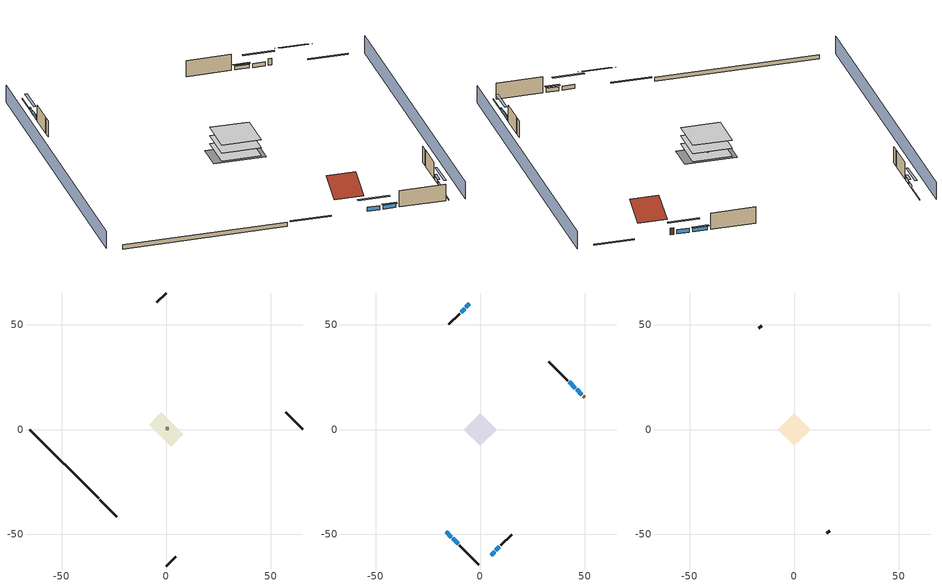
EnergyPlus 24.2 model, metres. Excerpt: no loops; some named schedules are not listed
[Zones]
crawlspace - vented
 floor foundation (Slab1 construction): -8.23,2.34 -2.34,8.23 8.23,-2.34 2.34,-8.23 z-0.91
 wall outside (RimJoist1 construction): -31.72,-33.57 -23.57,-41.71 z0.3:0.61
 wall outside (RimJoist2 construction): 0,65.28 -4.53,60.76 z0.3:0.61
 wall outside (RimJoist3 construction): 65.28,0 57.14,8.15 z0.3:0.61
 wall outside (RimJoist4 construction): 0,-65.28 4.53,-60.76 z0.3:0.61
 wall foundation (FoundationWall1 construction): -65.28,0 -32.37,-32.91 z-0.91:0.3
furnace airloop ret air zone
 floor adiabatic (AdiabaticConst): 0,0 0,1 1,1 1,0 z0
 wall adiabatic (AdiabaticConst): 0,1 0,0 1,0 1,1 0,1 z0:1
 ceiling adiabatic (AdiabaticConst): 1,0 1,1 0,1 0,0 z1
conditioned space
 floor to crawlspace - vented (Floor1 construction): -7.89,0 0,7.89 7.89,0 0,-7.89 z0.3
 floor adiabatic (AdiabaticFloorConstruction): -7.89,0 0,7.89 7.89,0 0,-7.89 z2.74
 wall outside (AdiabaticWallConstruction 1): 49.93,15.36 49.28,16 z0.3:2.34
 wall outside (AdiabaticWallConstruction): -16.36,-48.92 -13.82,-51.46 / -13.16,-52.12 -10.63,-54.66 z0.3:1.52; -5.18,60.1 -6.84,58.44 / -7.5,57.78 -9.16,56.12 / 5.18,-60.1 6.84,-58.44 / 7.5,-57.78 9.16,-56.12 z0.3:1.34; 48.62,16.66 46.11,19.17 z0.3:1.49; 45.46,19.83 42.54,22.75 z0.3:1.4
 wall outside (Wall1 construction): -9.97,-55.31 -0.66,-64.63 z0.3:5.18
 wall outside (Wall2 construction): -9.82,55.47 -14.99,50.29 z0.3:5.18
 wall outside (Wall3 construction): 41.88,23.4 32.84,32.45 z0.3:5.18
 wall outside (Wall4 construction): 9.82,-55.47 14.99,-50.29 z0.3:5.18
 window (WindowConstruction): -16.36,-48.93 -13.82,-51.46 z0.3:1.52
 window (WindowConstruction 1): -13.16,-52.12 -10.63,-54.66 z0.3:1.52
 window (WindowConstruction 2): -5.18,60.1 -6.84,58.44 z0.3:1.34
 window (WindowConstruction 3): -7.5,57.78 -9.16,56.12 z0.3:1.34
 window (WindowConstruction 4): 48.62,16.66 46.11,19.17 z0.3:1.49
 window (WindowConstruction 5): 45.46,19.83 42.54,22.75 z0.3:1.4
 window (WindowConstruction 6): 5.18,-60.1 6.84,-58.44 z0.3:1.34
 window (WindowConstruction 7): 7.5,-57.78 9.16,-56.12 z0.3:1.34
 door (Door): 49.93,15.36 49.28,16 z0.3:2.34
 ceiling adiabatic (AdiabaticFloorConstruction): 0,-7.89 7.89,0 0,7.89 -7.89,0 z2.74
attic - vented
 floor to conditioned space (Floor2 construction Reversed): -7.89,0 0,7.89 7.89,0 0,-7.89 z5.18
 wall outside (Wall5 construction): -15.65,49.64 -16.9,48.38 z0.3:5.18
 wall outside (Wall6 construction): 15.65,-49.64 16.9,-48.38 z0.3:5.18
 roof outside (Roof1 construction): -17.02,-48.27,5.18 -11.74,-42.99,8.91 -17.64,-37.1,8.91 -22.91,-42.37,5.18
 roof outside (Roof2 construction): 50.58,14.7,5.18 45.31,9.43,8.91 51.21,3.53,8.91 56.48,8.8,5.18
shading: 3.23,-68.52 68.52,-3.23 / -3.23,68.52 -68.52,3.23 z0:5.18; -11.88,-53.4 -18.3,-46.99 -18.73,-47.42 -12.31,-53.83 z4.27; -10.41,-54.87 -13.38,-51.9 -13.81,-52.34 -10.84,-55.3 z1.83; -8.78,56.5 -3.24,62.04 -3.67,62.47 -9.21,56.93 z4.08; -9.38,55.91 -7.29,58 -7.72,58.43 -9.81,56.34 z1.65; 44.17,21.11 50.56,14.72 50.99,15.15 44.61,21.54 z4.24; 42.32,22.96 45.67,19.61 46.1,20.04 42.75,23.39 z1.71; 8.78,-56.5 3.24,-62.04 3.67,-62.47 9.21,-56.93 z4.08; 9.38,-55.91 7.29,-58 7.72,-58.43 9.81,-56.34 z1.65
[Building]
Building 1: Terrain=Suburbs
[Site:Location]
Portland Intl Arpt_OR: Latitude {deg}=45.59; Longitude {deg}=-122.6; Time Zone {hr}=-8; Elevation {m}=33; Keep Site Location Information=Yes
[Site:GroundTemperature:Shallow]
10.2558, 8.96328, 8.85977, 9.47314, 11.9355, 14.3863, 16.5111, 17.8571, 17.9714, 16.8767, 14.8061, 12.4304
[Site:WaterMainsTemperature]
Calculation Method=Schedule; Temperature Schedule=mains temperature schedule
[Material] Roughness=Rough; Thermal Absorptance=0.9
Name | Thickness {m} | Conductivity {W/m-K} | Density {kg/m3} | Specific Heat {J/kg-K} | Solar Absorptance | Visible Absorptance
ceiling loosefill ins | 0.254 | 0.0480833 | 16.02 | 1046.75 | 0.7 | 0.7
ceiling stud and cavity | 0.1397 | 0.104117 | 65.682 | 1177.47 | 0.7 | 0.7
concrete 8.0 in. | 0.2032 | 1.803125 | 2242.8 | 837.4 | 0.7 | 0.7
door material | 0.04445 | 0.0612267 | 512.64 | 1214.23 | 0.7 | 0.7
floor covering | 0.0127 | 0.0433444 | 54.468 | 1339.84 | 0.6 | 0.6
floor rigid ins; wall rigid ins | 0.512978 | 0.029427 | 32.04 | 1214.23 | 0.7 | 0.7
floor stud and cavity | 0.1397 | 0.923637 | 92.3553 | 1139.71 | 0.7 | 0.7
floor stud and cavity 1 | 0.1397 | 1.75129 | 37.0049 | 1207.88 | 0.7 | 0.7
furniture material conditioned space 1 | 0.1524 | 0.115458 | 640.8 | 1214.23 | 0.6 | 0.6
gypsum board | 0.0127 | 0.160291 | 801 | 837.4 | 0.6 | 0.6
osb sheathing 0.5 in. | 0.0127 | 0.115458 | 512.64 | 1214.23 | 0.6 | 0.6
osb sheathing 0.5 in. 1 | 0.0127 | 0.115458 | 512.64 | 1214.23 | 0.7 | 0.7
osb sheathing 0.75 in. | 0.01905 | 0.115458 | 512.64 | 1214.23 | 0.7 | 0.7
rim joist stud and cavity | 0.0508 | 0.178688 | 50.32683 | 1063.81 | 0.6 | 0.6
roof rigid ins | 0.00329814 | 0.029427 | 32.04 | 1214.23 | 0.7 | 0.7
slate or tile shingles | 0.01905 | 0.840978 | 1899.972 | 799.717 | 0.75 | 0.75
soil 0.5 in. | 0.0127 | 1.3848 | 1842.3 | 418.7 | 0.7 | 0.7
wall stud and cavity | 0.1397 | 0.0951301 | 139.0536 | 1170.24 | 0.7 | 0.7
wall stud and cavity 1 | 0.1397 | 0.727959 | 139.0536 | 1170.24 | 0.6 | 0.6
wall stud and cavity 2 | 0.0889 | 0.380278 | 52.3479 | 1209.89 | 0.7 | 0.7
wall stud and cavity 3 | 0.0889 | 0.391764 | 83.0341 | 1211.67 | 0.7 | 0.7
wood siding | 0.0254 | 0.102417 | 544.68 | 1172.36 | 0.85 | 0.85
wood siding 1; wood siding 2 | 0.0254 | 0.102417 | 544.68 | 1172.36 | 0.7 | 0.7
[Material:NoMass]
Adiabatic: Roughness=Rough; Thermal Resistance {m2-K/W}=176.1; Thermal Absorptance=0.9; Solar Absorptance=0.7; Visible Absorptance=0.7
[WindowMaterial:SimpleGlazingSystem]
WindowMaterial: U-Factor {W/m2-K}=4.31528; Solar Heat Gain Coefficient=0.67
[Construction]
AdiabaticConst: Adiabatic
AdiabaticFloorConstruction: floor stud and cavity 1, floor rigid ins, osb sheathing 0.75 in., floor covering
AdiabaticWallConstruction: wood siding 1, wall rigid ins, wall stud and cavity 2, gypsum board
AdiabaticWallConstruction 1: wood siding 2, wall rigid ins, wall stud and cavity 2, gypsum board
Door: door material
Floor1 construction: floor stud and cavity, osb sheathing 0.75 in., floor covering
Floor2 construction Reversed: gypsum board, ceiling stud and cavity, ceiling loosefill ins
FoundationWall1 construction: concrete 8.0 in.
furniture construction conditioned space 1: furniture material conditioned space 1
PartitionWallConstruction: gypsum board, wall stud and cavity 3, gypsum board
RimJoist1 construction; RimJoist2 construction; RimJoist3 construction; RimJoist4 construction: wood siding, rim joist stud and cavity
Roof1 construction; Roof2 construction: slate or tile shingles, roof rigid ins, osb sheathing 0.5 in.
Slab1 construction: soil 0.5 in.
Wall1 construction; Wall2 construction; Wall3 construction; Wall4 construction: wood siding, osb sheathing 0.5 in. 1, wall stud and cavity, gypsum board
Wall5 construction; Wall6 construction: wood siding, osb sheathing 0.5 in. 1, wall stud and cavity 1
WindowConstruction; WindowConstruction 1; WindowConstruction 2; WindowConstruction 3; WindowConstruction 4; WindowConstruction 5; WindowConstruction 6; WindowConstruction 7: WindowMaterial
[Zone] Multiplier=1
Name | Volume {m3} | Part of Total Floor Area
attic - vented | 103.414 | Yes
conditioned space | 606.66 | Yes
crawlspace - vented | 151.665 | Yes
furnace airloop ret air zone | 1 | No
[Space]
Name | Zone | Volume {m3} | Space Type
attic - vented 1 | attic - vented | 103.414
conditioned space 1 | conditioned space | 606.66
crawlspace - vented 1 | crawlspace - vented | 151.665
furnace airloop ret air space | furnace airloop ret air zone |  | Plenum Space Type
[ZoneInfiltration:EffectiveLeakageArea]
infil attic - vented 1: Zone or Space=attic - vented 1; Schedule=Always On Discrete; Effective Air Leakage Area {cm2}=4146.16; Stack Coefficient=0.000173426; Wind Coefficient=4.33595e-05
[ZoneMixing] Schedule=Always On Continuous; Design Flow Rate Calculation Method=Flow/Zone; Design Flow Rate {m3/s}=0
Name | Zone or Space | Source Zone or Space
whole house fan mix | attic - vented | conditioned space
furnace airloop_0 ZoneMixDZToCond mix | conditioned space | crawlspace - vented
furnace airloop_0 ZoneMixCondToDZ mix | crawlspace - vented | conditioned space
[SurfaceProperty:IncidentSolarMultiplier] Incident Solar Multiplier=1; Incident Solar Multiplier Schedule=trans schedule winter=0.85 summer=0.7
Window1; Window2; Window3; Window4; Window5; Window6; Window7; Window8
[InternalMass] Zone or ZoneList=conditioned space; Space or SpaceList=conditioned space 1
Name | Construction | Surface Area {m2}
furniture mass conditioned space 1 | furniture construction conditioned space 1 | 99.51774
partition wall mass | PartitionWallConstruction | 248.794
[Lights]
interior lighting: Zone or ZoneList or Space or SpaceList=conditioned space 1; Schedule=lighting_interior; Design Level Calculation Method=LightingLevel; Lighting Level {W}=298.568; Return Air Fraction=0; Fraction Radiant=0.6; Fraction Visible=0.2; Fraction Replaceable=1
[People]
occupants: Zone or ZoneList or Space or SpaceList=conditioned space 1; Number of People Schedule=occupants; Number of People Calculation Method=People; Number of People=2; Fraction Radiant=0.314171; Sensible Heat Fraction=0.56303; Activity Level Schedule=occupants activity schedule; Carbon Dioxide Generation Rate {m3/s-W}=0; Enable ASHRAE 55 Comfort Warnings=No; Mean Radiant Temperature Calculation Type=EnclosureAveraged
[ElectricEquipment] Zone or ZoneList or Space or SpaceList=conditioned space 1; Design Level Calculation Method=EquipmentLevel
Name | Schedule | Design Level {W} | Fraction Latent | Fraction Radiant | Fraction Lost
ceiling fan | ceiling_fan | 19.3532 | 0 | 0.558 | 0
clothes dryer | clothes_dryer | 5674.42 | 0.015 | 0.081 | 0.85
clothes washer | clothes_washer | 381.194 | 0.03 | 0.162 | 0.7
cooking range | cooking_range | 1492.45 | 0.08 | 0.432 | 0.2
dishwasher | dishwasher | 482.828 | 0.3 | 0.18 | 0.4
freezer | freezer schedule | 194.914 | 0 | 0.6 | 0
fridge | fridge schedule | 54.7945 | 0 | 0.6 | 0
mech vent bath fan 0 | mech vent bath fan 0 schedule | 30 | 0 | 0 | 1
mech vent house fan | mech vent house fan schedule | 0 | 0 | 0 | 1
mech vent house fan cfis | mech vent house fan cfis schedule | 0 | 0 | 0 | 0
mech vent range fan 0 | mech vent range fan 0 schedule | 30 | 0 | 0 | 1
misc plug loads | plug_loads_other | 371.167 | 0.021 | 0.558 | 0.049
misc tv | plug_loads_tv | 406.849 | 0 | 0.6 | 0
whole house fan | Always On Discrete | 0 | 0 | 0 | 1
[OtherEquipment] Design Level Calculation Method=EquipmentLevel
Name | Fuel Type | Zone or ZoneList or Space or SpaceList | Schedule | Design Level {W} | Fraction Latent | Fraction Radiant | Fraction Lost
clothes dryer 1 | Electricity | conditioned space 1 | clothes_dryer | 0 | 0.015 | 0.081 | 0.85
cooking range 1 | Electricity | conditioned space 1 | cooking_range | 0 | 0.08 | 0.432 | 0.2
furnace airloop_0 SupCondToLv; furnace airloop_0 SupSensLkToCond; mech vent house fan sensible load; water heater sens | None | conditioned space 1 | Always On Discrete | 0 | 0 | 0 | 0
furnace airloop_0 SupLatLkToCond; mech vent house fan latent load; water heater lat | None | conditioned space 1 | Always On Discrete | 0 | 1 | 0 | 0
general water use latent | None | conditioned space 1 | general water use schedule | 44.1266 | 1 | 0 | 0
general water use sensible | None | conditioned space 1 | general water use schedule | -43.4886 | 0 | 0.6 | 0
water heater energy adjustment1 | Electricity | conditioned space 1 | Always On Discrete | 0.01 | 0 | 0 | 1
furnace airloop_0 RetCondToDZ; furnace airloop_0 SupCondToDZ; furnace airloop_0 SupSensLkToDZ | None | crawlspace - vented 1 | Always On Discrete | 0 | 0 | 0 | 0
furnace airloop_0 SupLatLkToDZ | None | crawlspace - vented 1 | Always On Discrete | 0 | 1 | 0 | 0
furnace airloop_0 RetCondToRP; furnace airloop_0 RetSensLkToRP | None | furnace airloop ret air space | Always On Discrete | 0 | 0 | 0 | 0
furnace airloop_0 RetLatLkToRP | None | furnace airloop ret air space | Always On Discrete | 0 | 1 | 0 | 0
[ZoneInfiltration:DesignFlowRate] Schedule=Always On Discrete
Name | Zone or ZoneList or Space or SpaceList | Design Flow Rate Calculation Method | Design Flow Rate {m3/s} | Air Changes per Hour {1/hr} | Constant Term Coefficient | Temperature Term Coefficient | Velocity Term Coefficient | Velocity Squared Term Coefficient
infil flow; natural vent flow; whole house fan flow | conditioned space 1 | Flow/Zone | 0
crawlspace_vented 1 duct leakage imbalance infil flow | crawlspace - vented 1 | Flow/Zone | 0
infil crawlspace - vented 1 | crawlspace - vented 1 | AirChanges/Hour |  | 2.6013 | 1 | 0 | 0 | 0
[SurfaceProperty:ExposedFoundationPerimeter]
Slab1: Exposed Perimeter Calculation Method=TotalExposedPerimeter; Total Exposed Perimeter {m}=46.54296
[SpaceList]
Plenum Space Type: furnace airloop ret air space
[AvailabilityManager:Scheduled] Schedule=Always On Discrete
furnace airloop Availability Manager; room ac airloop Availability Manager
[AirLoopHVAC:ReturnPlenum]
Air Loop HVAC Return Plenum 1: Zone=furnace airloop ret air zone
[WaterUse:Equipment]
dishwasher: Peak Flow Rate {m3/s}=5.92347e-06; Flow Rate Fraction Schedule=hot_water_dishwasher
[Foundation:Kiva]
Foundation Kiva 1: Initial Indoor Air Temperature {C}=8.58325; Wall Height Above Grade {m}=0.3048; Wall Depth Below Slab {m}=0.2032
[Foundation:Kiva:Settings]
Soil Conductivity {W/m-K}=1.3848; Soil Density {kg/m3}=1842.3; Soil Specific Heat {J/kg-K}=418.7; Ground Solar Absorptivity=0.9; Ground Thermal Absorptivity=0.9; Ground Surface Roughness {m}=0.03; Far-Field Width {m}=40; Deep-Ground Boundary Condition=ZeroFlux; Deep-Ground Depth {m}=40; Minimum Cell Dimension {m}=0.2; Maximum Cell Growth Coefficient=3; Simulation Timestep=Timestep
[Exterior:Lights]
exterior lighting: Schedule=exterior lighting schedule; Design Level {W}=8.97151
[EnergyManagementSystem:GlobalVariable]
furnace_airloop_0_DuctImbalLkExhFanEquivCond
furnace_airloop_0_DuctImbalLkExhFanEquivDZ
furnace_airloop_0_DuctImbalLkSupFanEquivCond
furnace_airloop_0_DuctImbalLkSupFanEquivDZ
furnace_airloop_0_DZ_T
furnace_airloop_0_DZ_W
furnace_airloop_0_RetCondToDZ
furnace_airloop_0_RetCondToRP
furnace_airloop_0_RetLatLkToRP
furnace_airloop_0_RetSensLkToRP
furnace_airloop_0_SupCondToDZ
furnace_airloop_0_SupCondToLv
furnace_airloop_0_SupLatLkToCond
furnace_airloop_0_SupLatLkToDZ
furnace_airloop_0_SupSensLkToCond
furnace_airloop_0_SupSensLkToDZ
furnace_airloop_0_ZoneMixCondToDZ
furnace_airloop_0_ZoneMixDZToCond
furnace_airloop_AH_MFR
furnace_airloop_AH_Tout
furnace_airloop_AH_VFR
furnace_airloop_AH_Wout
furnace_airloop_Fan_RTF
furnace_airloop_RA_T
furnace_airloop_Ra_W
infil_program_Qfan
infil_program_Qinf
natural_vent_program_Qnv
natural_vent_program_Qwhf
room_ac_airloop_Fan_RTF
[EnergyManagementSystem:Sensor]
Name | Output:Variable or Output:Meter Index Key | Output:Variable or Output:Meter
airflow_gain | infil flow | Infiltration Sensible Heat Gain Energy
airflow_gain_1 | natural vent flow | Infiltration Sensible Heat Gain Energy
airflow_gain_2 | whole house fan flow | Infiltration Sensible Heat Gain Energy
airflow_loss | infil flow | Infiltration Sensible Heat Loss Energy
airflow_loss_1 | natural vent flow | Infiltration Sensible Heat Loss Energy
airflow_loss_2 | whole house fan flow | Infiltration Sensible Heat Loss Energy
clg_load_cond |  | Cooling:EnergyTransfer:Zone:CONDITIONED SPACE
clg_load_duct |  | Cooling:EnergyTransfer:Zone:FURNACE AIRLOOP RET AIR ZONE
clg_sp_s; clg_sp_s_1 | cooling setpoint | Schedule Value
clothes_dryer_exhaust_0_sch_s | clothes_dryer | Schedule Value
cool_season | cooling season schedule | Schedule Value
ducts_conv | furnace airloop_0 RetCondToRP | Other Equipment Convective Heating Energy
ducts_conv_1 | furnace airloop_0 RetLatLkToRP | Other Equipment Convective Heating Energy
ducts_conv_2 | furnace airloop_0 RetSensLkToRP | Other Equipment Convective Heating Energy
ducts_conv_3 | furnace airloop_0 SupCondToLv | Other Equipment Convective Heating Energy
ducts_conv_4 | furnace airloop_0 SupLatLkToCond | Other Equipment Convective Heating Energy
ducts_conv_5 | furnace airloop_0 SupSensLkToCond | Other Equipment Convective Heating Energy
ducts_rad | furnace airloop_0 RetCondToRP | Other Equipment Radiant Heating Energy
ducts_rad_1 | furnace airloop_0 RetLatLkToRP | Other Equipment Radiant Heating Energy
ducts_rad_2 | furnace airloop_0 RetSensLkToRP | Other Equipment Radiant Heating Energy
ducts_rad_3 | furnace airloop_0 SupCondToLv | Other Equipment Radiant Heating Energy
ducts_rad_4 | furnace airloop_0 SupLatLkToCond | Other Equipment Radiant Heating Energy
ducts_rad_5 | furnace airloop_0 SupSensLkToCond | Other Equipment Radiant Heating Energy
furnace_airloop_0_DZ_T_s | crawlspace - vented | Zone Air Temperature
furnace_airloop_0_DZ_W_s | crawlspace - vented | Zone Mean Air Humidity Ratio
furnace_airloop_AH_MFR_s | Node 15 | System Node Mass Flow Rate
furnace_airloop_AH_Tout_s | Node 15 | System Node Temperature
furnace_airloop_AH_VFR_s | Node 15 | System Node Current Density Volume Flow Rate
furnace_airloop_AH_Wout_s | Node 15 | System Node Humidity Ratio
furnace_airloop_RA_T_s | Node 18 | System Node Temperature
furnace_airloop_Ra_W_s | Node 18 | System Node Humidity Ratio
htg_load_cond |  | Heating:EnergyTransfer:Zone:CONDITIONED SPACE
htg_load_duct |  | Heating:EnergyTransfer:Zone:FURNACE AIRLOOP RET AIR ZONE
htg_sp_s; htg_sp_s_1 | heating setpoint | Schedule Value
ig_ee_conv | ceiling fan | Electric Equipment Convective Heating Energy
ig_ee_conv_1 | clothes dryer | Electric Equipment Convective Heating Energy
ig_ee_conv_3 | cooking range | Electric Equipment Convective Heating Energy
ig_ee_conv_4 | dishwasher | Electric Equipment Convective Heating Energy
ig_ee_conv_5 | freezer | Electric Equipment Convective Heating Energy
ig_ee_conv_6 | fridge | Electric Equipment Convective Heating Energy
ig_ee_conv_7 | misc plug loads | Electric Equipment Convective Heating Energy
ig_ee_conv_8 | misc tv | Electric Equipment Convective Heating Energy
ig_ee_conv_9 | whole house fan | Electric Equipment Convective Heating Energy
ig_ee_rad | ceiling fan | Electric Equipment Radiant Heating Energy
ig_ee_rad_1 | clothes dryer | Electric Equipment Radiant Heating Energy
ig_ee_rad_3 | cooking range | Electric Equipment Radiant Heating Energy
ig_ee_rad_4 | dishwasher | Electric Equipment Radiant Heating Energy
ig_ee_rad_5 | freezer | Electric Equipment Radiant Heating Energy
ig_ee_rad_6 | fridge | Electric Equipment Radiant Heating Energy
ig_ee_rad_7 | misc plug loads | Electric Equipment Radiant Heating Energy
ig_ee_rad_8 | misc tv | Electric Equipment Radiant Heating Energy
ig_ee_rad_9 | whole house fan | Electric Equipment Radiant Heating Energy
ig_lgt_conv | interior lighting | Lights Convective Heating Energy
ig_lgt_rad | interior lighting | Lights Radiant Heating Energy
ig_lgt_vis | interior lighting | Lights Visible Radiation Heating Energy
ig_oe_conv | clothes dryer 1 | Other Equipment Convective Heating Energy
ig_oe_conv_1 | cooking range 1 | Other Equipment Convective Heating Energy
ig_oe_conv_2 | general water use latent | Other Equipment Convective Heating Energy
ig_oe_conv_3 | general water use sensible | Other Equipment Convective Heating Energy
ig_oe_conv_4 | water heater energy adjustment1 | Other Equipment Convective Heating Energy
ig_oe_conv_5 | water heater lat | Other Equipment Convective Heating Energy
ig_oe_conv_6 | water heater sens | Other Equipment Convective Heating Energy
ig_oe_rad | clothes dryer 1 | Other Equipment Radiant Heating Energy
ig_oe_rad_1 | cooking range 1 | Other Equipment Radiant Heating Energy
ig_oe_rad_2 | general water use latent | Other Equipment Radiant Heating Energy
ig_oe_rad_3 | general water use sensible | Other Equipment Radiant Heating Energy
ig_oe_rad_4 | water heater energy adjustment1 | Other Equipment Radiant Heating Energy
ig_oe_rad_5 | water heater lat | Other Equipment Radiant Heating Energy
ig_oe_rad_6 | water heater sens | Other Equipment Radiant Heating Energy
ig_ppl_conv | occupants | People Convective Heating Energy
ig_ppl_rad | occupants | People Radiant Heating Energy
im_conv | furniture mass conditioned space 1 | Surface Inside Face Convection Heat Gain Energy
im_conv_1 | partition wall mass | Surface Inside Face Convection Heat Gain Energy
im_ig | furniture mass conditioned space 1 | Surface Inside Face Internal Gains Radiation Heat Gain Energy
im_ig_1 | partition wall mass | Surface Inside Face Internal Gains Radiation Heat Gain Energy
im_lgt | furniture mass conditioned space 1 | Surface Inside Face Lights Radiation Heat Gain Energy
im_lgt_1 | partition wall mass | Surface Inside Face Lights Radiation Heat Gain Energy
im_sol | furniture mass conditioned space 1 | Surface Inside Face Solar Radiation Heat Gain Energy
im_sol_1 | partition wall mass | Surface Inside Face Solar Radiation Heat Gain Energy
im_surf | furniture mass conditioned space 1 | Surface Inside Face Net Surface Thermal Radiation Heat Gain Energy
im_surf_1 | partition wall mass | Surface Inside Face Net Surface Thermal Radiation Heat Gain Energy
mech_vent_bath_fan_0_sch_s | mech vent bath fan 0 schedule | Schedule Value
mech_vent_range_fan_0_sch_s | mech vent range fan 0 schedule | Schedule Value
mv_conv | mech vent bath fan 0 | Electric Equipment Convective Heating Energy
mv_conv_1 | mech vent house fan | Electric Equipment Convective Heating Energy
mv_conv_2 | mech vent house fan cfis | Electric Equipment Convective Heating Energy
mv_conv_3 | mech vent range fan 0 | Electric Equipment Convective Heating Energy
mv_conv_4 | mech vent house fan latent load | Other Equipment Convective Heating Energy
mv_conv_5 | mech vent house fan sensible load | Other Equipment Convective Heating Energy
mv_rad | mech vent bath fan 0 | Electric Equipment Radiant Heating Energy
mv_rad_1 | mech vent house fan | Electric Equipment Radiant Heating Energy
mv_rad_2 | mech vent house fan cfis | Electric Equipment Radiant Heating Energy
mv_rad_3 | mech vent range fan 0 | Electric Equipment Radiant Heating Energy
mv_rad_4 | mech vent house fan latent load | Other Equipment Radiant Heating Energy
mv_rad_5 | mech vent house fan sensible load | Other Equipment Radiant Heating Energy
natural_vent_s | natural vent schedule | Schedule Value
out_pb_s |  | Site Outdoor Air Barometric Pressure
out_wt_s |  | Site Outdoor Air Humidity Ratio
site_vw_s |  | Site Wind Speed
ss_back_out | Window1 | Surface Window Shortwave from Zone Back Out Window Heat Transfer Rate
ss_back_out_1 | Window2 | Surface Window Shortwave from Zone Back Out Window Heat Transfer Rate
ss_back_out_2 | Window3 | Surface Window Shortwave from Zone Back Out Window Heat Transfer Rate
ss_back_out_3 | Window4 | Surface Window Shortwave from Zone Back Out Window Heat Transfer Rate
ss_back_out_4 | Window5 | Surface Window Shortwave from Zone Back Out Window Heat Transfer Rate
ss_back_out_5 | Window6 | Surface Window Shortwave from Zone Back Out Window Heat Transfer Rate
ss_back_out_6 | Window7 | Surface Window Shortwave from Zone Back Out Window Heat Transfer Rate
ss_back_out_7 | Window8 | Surface Window Shortwave from Zone Back Out Window Heat Transfer Rate
ss_conv | Door1 | Surface Inside Face Convection Heat Gain Energy
ss_conv_1 | Window1 | Surface Inside Face Convection Heat Gain Energy
ss_conv_2 | Window2 | Surface Inside Face Convection Heat Gain Energy
ss_conv_3 | Window3 | Surface Inside Face Convection Heat Gain Energy
ss_conv_4 | Window4 | Surface Inside Face Convection Heat Gain Energy
ss_conv_5 | Window5 | Surface Inside Face Convection Heat Gain Energy
ss_conv_6 | Window6 | Surface Inside Face Convection Heat Gain Energy
ss_conv_7 | Window7 | Surface Inside Face Convection Heat Gain Energy
ss_conv_8 | Window8 | Surface Inside Face Convection Heat Gain Energy
ss_ig | Door1 | Surface Inside Face Internal Gains Radiation Heat Gain Energy
ss_ig_1 | Window1 | Surface Inside Face Internal Gains Radiation Heat Gain Energy
ss_ig_2 | Window2 | Surface Inside Face Internal Gains Radiation Heat Gain Energy
ss_ig_3 | Window3 | Surface Inside Face Internal Gains Radiation Heat Gain Energy
ss_ig_4 | Window4 | Surface Inside Face Internal Gains Radiation Heat Gain Energy
ss_ig_5 | Window5 | Surface Inside Face Internal Gains Radiation Heat Gain Energy
ss_ig_6 | Window6 | Surface Inside Face Internal Gains Radiation Heat Gain Energy
ss_ig_7 | Window7 | Surface Inside Face Internal Gains Radiation Heat Gain Energy
ss_ig_8 | Window8 | Surface Inside Face Internal Gains Radiation Heat Gain Energy
ss_lgt | Door1 | Surface Inside Face Lights Radiation Heat Gain Energy
ss_sol | Door1 | Surface Inside Face Solar Radiation Heat Gain Energy
ss_surf | Door1 | Surface Inside Face Net Surface Thermal Radiation Heat Gain Energy
